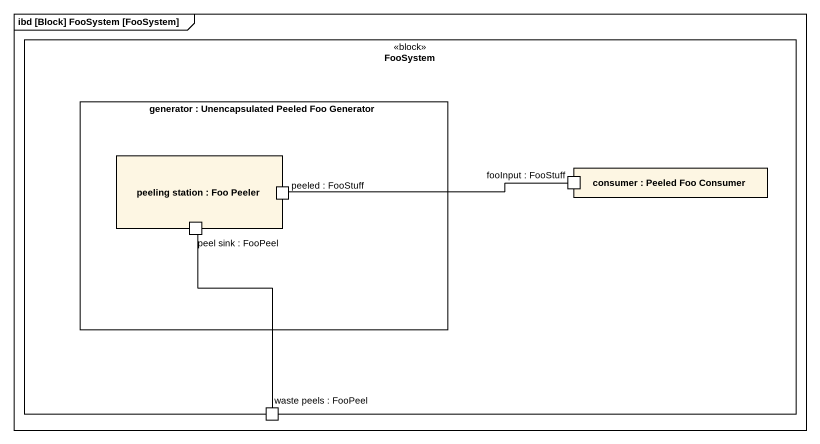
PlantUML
@startuml
mainframe ibd [Block] FooSystem [FooSystem]
rectangle FooSystem <<block>> {
  rectangle "generator : Unencapsulated Peeled Foo Generator" as generator {
    rectangle "peeling station : Foo Peeler" as peeling_station {
      port "peeled : FooStuff" as peeled_FooStuff
      port "peel sink : FooPeel" as peel_sink_FooPeel
    }
  }
  rectangle "consumer : Peeled Foo Consumer" as consumer {
    port "fooInput : FooStuff" as fooInput_FooStuff
  }
  port "waste peels : FooPeel" as waste_peels_FooPeel
}
peeled_FooStuff -right- fooInput_FooStuff
peel_sink_FooPeel -- waste_peels_FooPeel
@enduml
